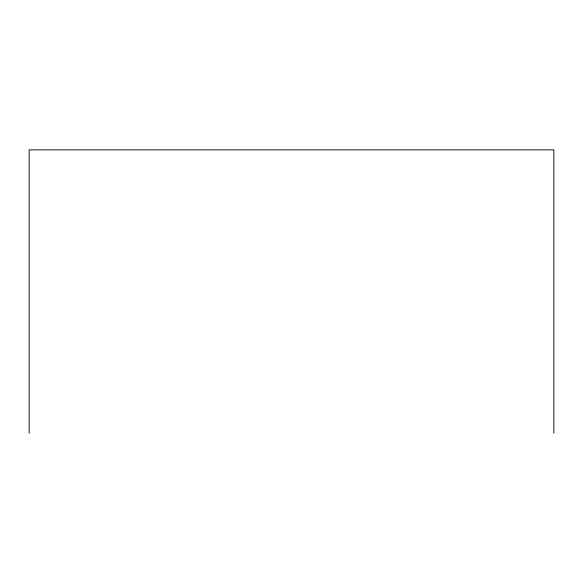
<?xml version="1.0" encoding="UTF-8"?>
<svg xmlns="http://www.w3.org/2000/svg" width="583" height="583" viewBox="0 0 583 583"><rect width="100%" height="100%" fill="white"/><g stroke="black" fill="none" stroke-linecap="round" stroke-linejoin="round"><path stroke-width="0.87" d="M553.85 433.147L553.85 149.853L29.15 149.853L29.15 433.147"/></g></svg>
